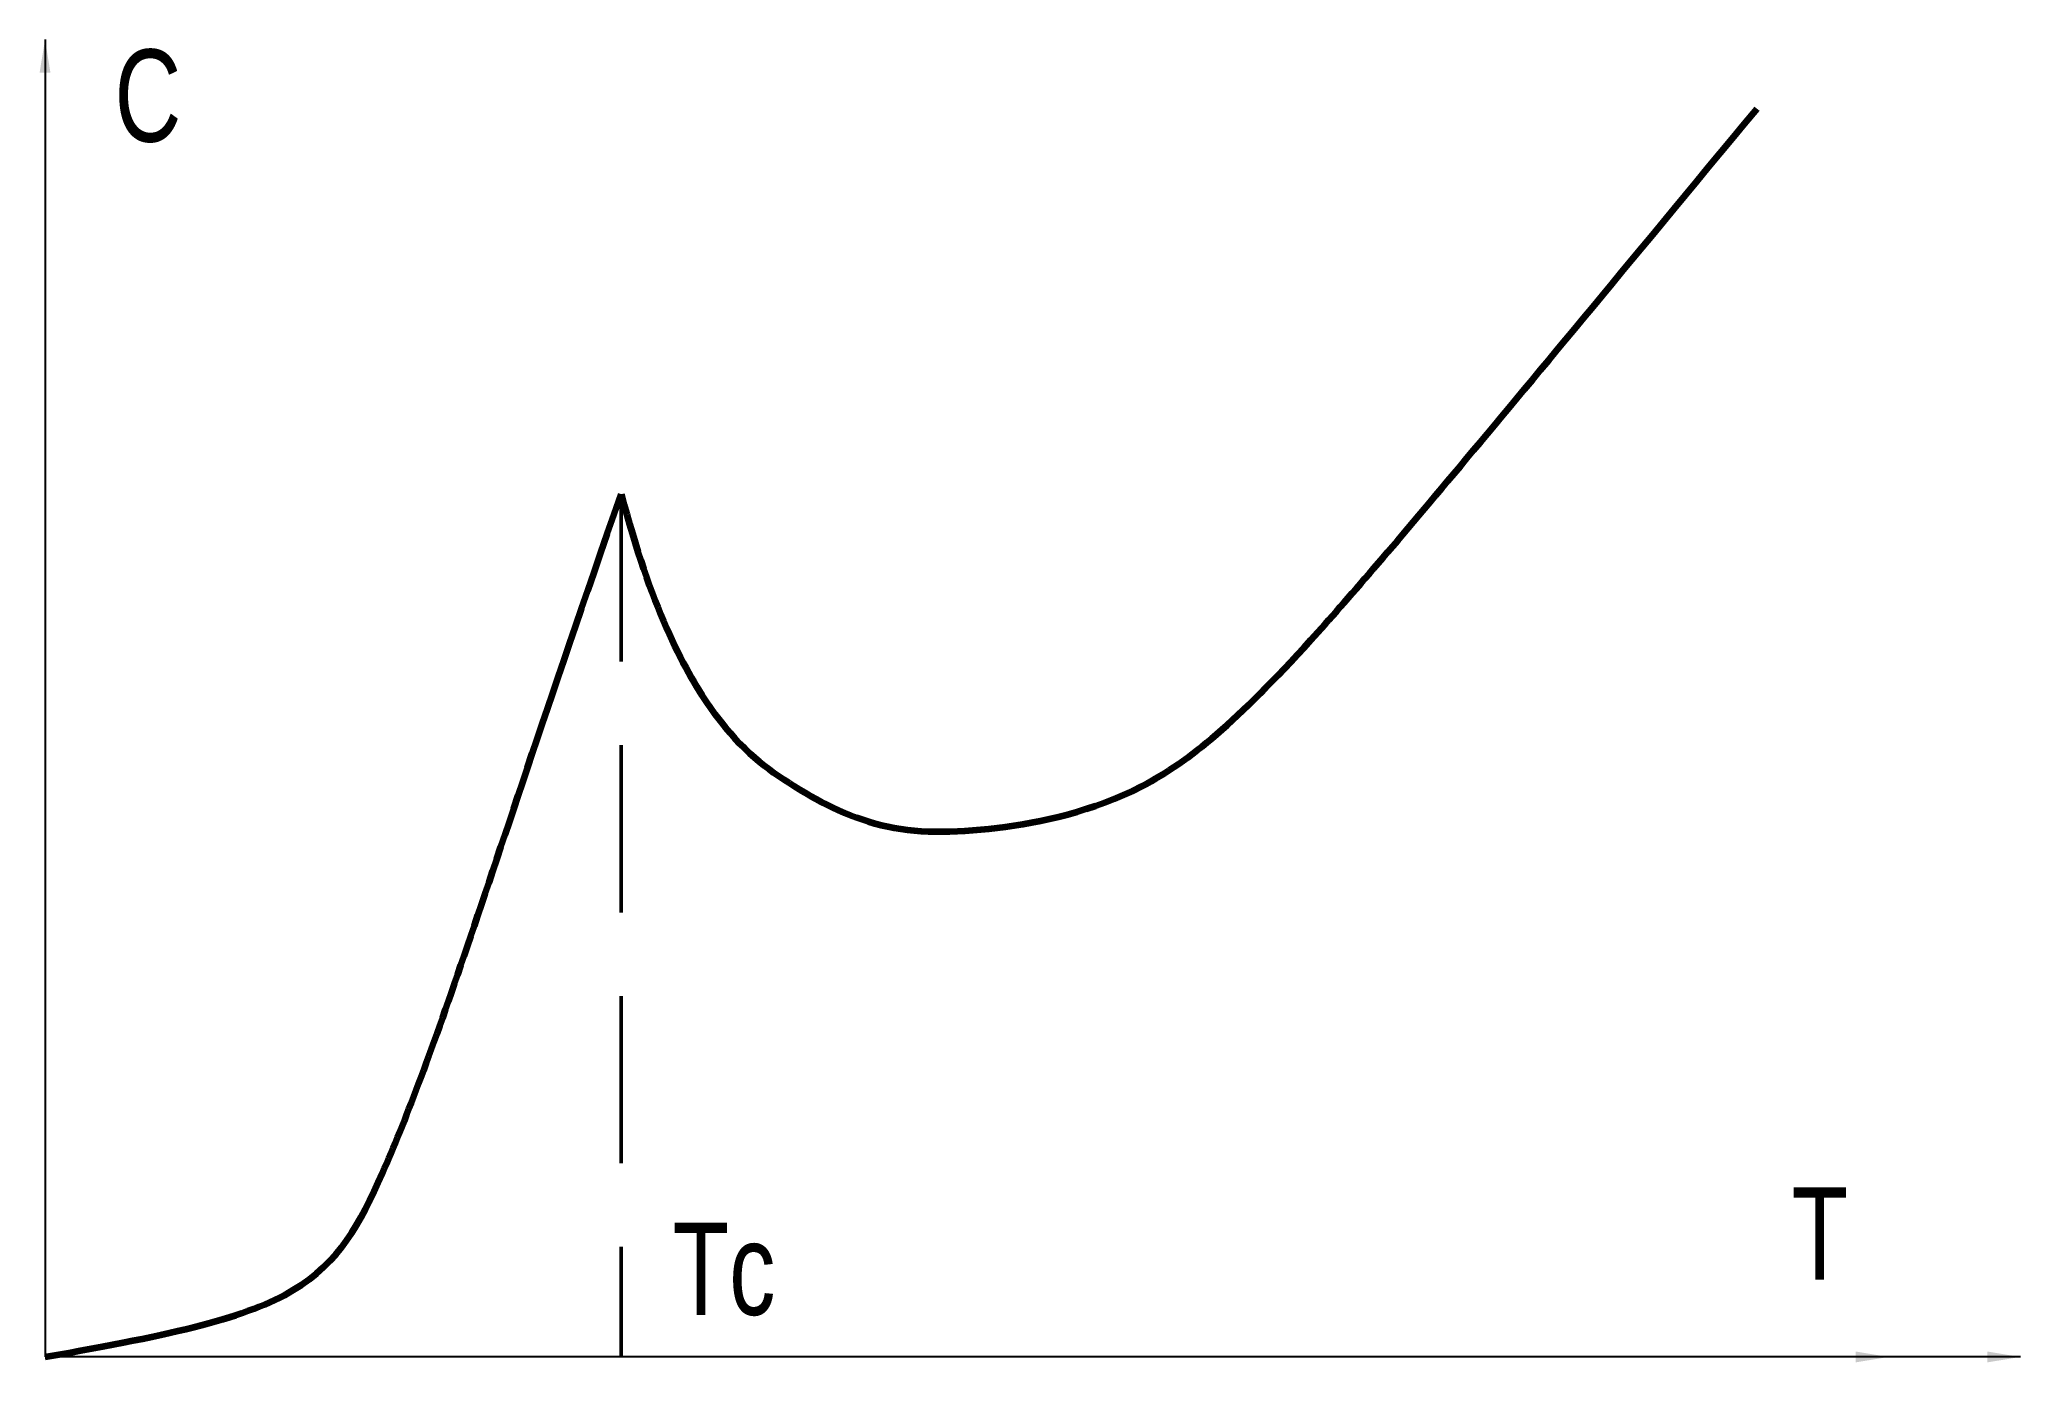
# Model space of a CAD drawing. Header units: millimetres. Extents: x 0 to 150, y 0 to 100.
import ezdxf

# ---------------------------------------------------------------- set-up
doc = ezdxf.new("R2010")
doc.units = ezdxf.units.MM
doc.linetypes.add('DASHED', pattern=[19.05, 12.7, -6.35])
doc.layers.get('0').update_dxf_attribs({"linetype": 'CONTINUOUS', "lineweight": 0})
doc.styles.get("Standard").update_dxf_attribs({"font": 'txt', "width": 0.75})
doc.dimstyles.get("Standard").update_dxf_attribs({"dimtxt": 2.5, "dimasz": 2.5, "dimexe": 1.25, "dimexo": 0.625, "dimtad": 1, "dimtxsty": 'Standard', "dimcen": 2.5, "dimadec": 0, "dimazin": 0, "dimtfac": 1, "dimtmove": 0, "dimatfit": 3, "dimfxl": 1, "dimarcsym": 0})

msp = doc.modelspace()

# ---------------------------------------------------------------- linework, layer by layer
at = {"linetype": 'DASHED', "lineweight": 50}
msp.add_line((43.75, 65.5), (43.75, 0), dxfattribs=at)
at = {"lineweight": 100}
for points in [[(43.75, 65.5), (46, 57), (50.75, 47.75), (56.25, 43.5), (63.25, 39.75), (71.75, 39.75), (83.5, 42.25), (94, 51.25), (109.5, 70), (130, 94.75)], [(0, 0), (10, 1.75), (20.75, 4.25), (25.5, 13), (31, 27.5), (38, 49), (43.75, 65.5)]]:
    msp.add_open_spline(points, degree=3, dxfattribs=at)

# ---------------------------------------------------------------- texts
at = {"lineweight": 100, "char_height": 7, "width": 100, "attachment_point": 5}
for s, insert in [('C', (7.8125, 95.703125)), ('T', (134.765625, 9.375)), ('Tc', (51.5625, 6.640625))]:
    msp.add_mtext(s, dxfattribs=dict(at, insert=insert))

# ---------------------------------------------------------------- leaders
at = {"lineweight": 100}
for points in [[(0, 100), (0, 0)], [(150, 0), (0, 0)], [(140, 0), (0, 0)]]:
    msp.add_leader(points, dimstyle='Standard', dxfattribs=at)

doc.saveas('drawing.dxf')
